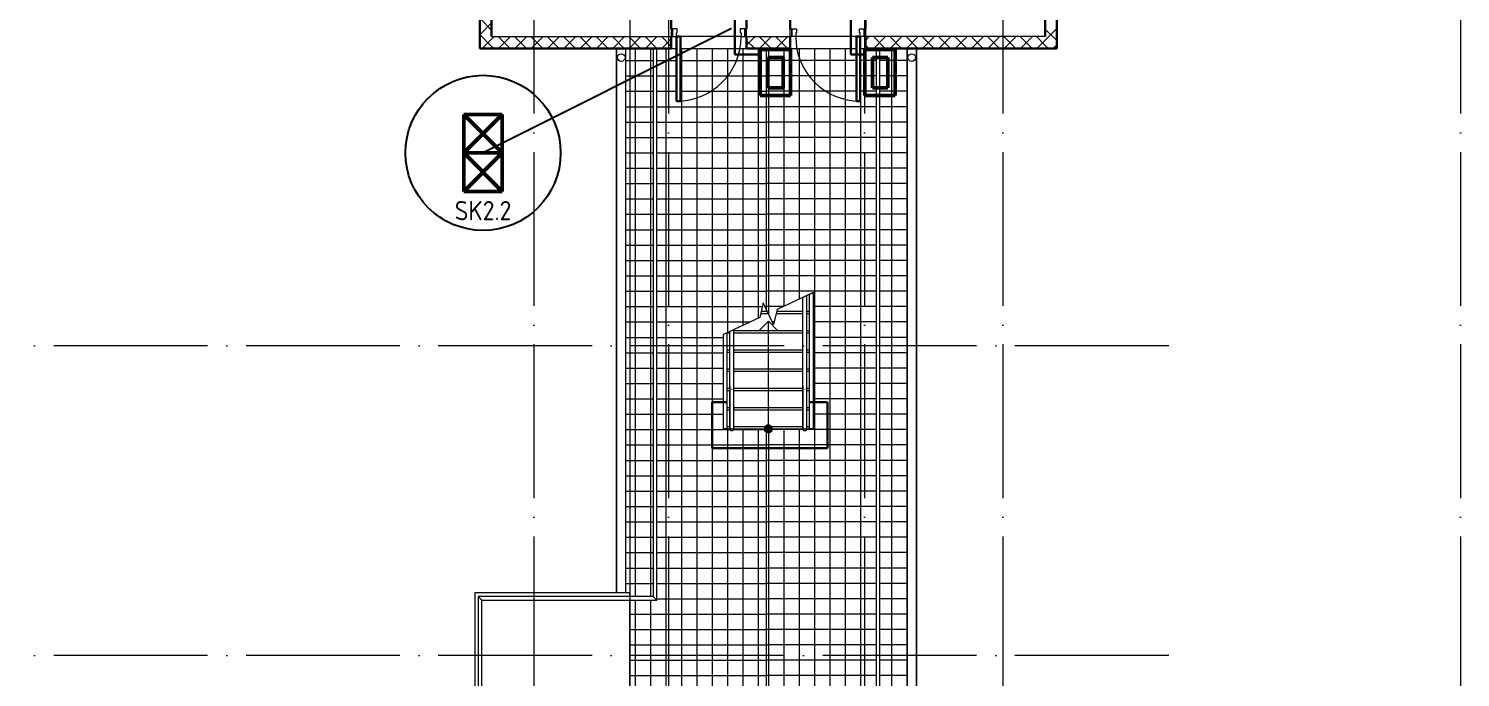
# Model space of a CAD drawing. Header units: millimetres. Extents: x -325553 to 627452, y -28539 to 738858.
# Drawn here: x 125595 to 144217, y 174636 to 183073 of the extents above; entities that cross this region are included whole.
import ezdxf

# ---------------------------------------------------------------- set-up
doc = ezdxf.new("R2010")
doc.units = ezdxf.units.MM
doc.set_wipeout_variables(frame=1)
doc.linetypes.add('ADSK_Линия сетки', pattern=[25, 20, -2.5, 0, -2.5])
doc.linetypes.add('штриховаяX2', pattern=[1.5, 1, -0.5])
for name, color, linetype, lineweight in [('RC-Линии_связи-Адресные', 5, 'Continuous', 30), ('Двери', 252, 'Continuous', 9), ('Крыша', 7, 'Continuous', 9), ('Крыша штриховка', 7, 'Continuous', 9), ('Лестницы', 252, 'Continuous', 9), ('Линии', 7, 'Continuous', 9), ('Маркировка Не АУ', 7, 'Continuous', 25), ('НО СКУД', 7, 'Continuous', 50), ('Ограждение', 252, 'Continuous', 9), ('Оси', 252, 'Continuous', 9), ('Перекрытие', 252, 'Continuous', 18), ('СКУД', 1, 'Continuous', 30), ('Стены внутренние', 7, 'Continuous', 18), ('Стены штриховка', 7, 'Continuous', 9), ('Стрелки вверх', 7, 'Continuous', 18)]:
    doc.layers.add(name, color=color, linetype=linetype, lineweight=lineweight)
doc.styles.add('ISOCPEUR', font='isocpeur.ttf', dxfattribs={"width": 0.9, "height": 350})

# ---------------------------------------------------------------- blocks, each defined once
blk = doc.blocks.new('2 этаж')
at = {"layer": 'Стрелки вверх', "true_color": 0x636466}
h = blk.add_hatch(color=251, dxfattribs=at)
edge = h.paths.add_edge_path()
edge.add_arc((134476, 7609), 50, 0, 360)
blk.add_hatch(color=251, dxfattribs=at).paths.add_polyline_path([(134476, 7559), (134503, 7567), (134521, 7588), (134525, 7616), (134514, 7641), (134490, 7657), (134462, 7657), (134438, 7641), (134427, 7616), (134431, 7588), (134449, 7567)])
at = {"layer": 'Двери', "color": 251, "true_color": 0x636466}
for p, q in [((133231, 12811), (133211, 12811)), ((133211, 12811), (133211, 12711)), ((133211, 12711), (133231, 12711)), ((133231, 12811), (133231, 12711)), ((133291, 12811), (133231, 12811)), ((133231, 12711), (133231, 12811)), ((133231, 12711), (133281, 12711)), ((133281, 12711), (133281, 12761)), ((133281, 12761), (133291, 12761)), ((133291, 12761), (133291, 12811)), ((134171, 12811), (134111, 12811)), ((134111, 12811), (134111, 12761)), ((134111, 12761), (134121, 12761)), ((134121, 12761), (134121, 12711)), ((134121, 12711), (134171, 12711)), ((134171, 12711), (134171, 12811)), ((134171, 12811), (134171, 12711)), ((134191, 12811), (134171, 12811)), ((134171, 12711), (134191, 12711)), ((134191, 12711), (134191, 12811)), ((134761, 12811), (134781, 12811)), ((134761, 12711), (134761, 12811)), ((134781, 12711), (134761, 12711)), ((134781, 12711), (134781, 12811)), ((134781, 12811), (134841, 12811)), ((134781, 12811), (134781, 12711)), ((134831, 12711), (134781, 12711)), ((134831, 12761), (134831, 12711)), ((134841, 12761), (134831, 12761)), ((134841, 12811), (134841, 12761)), ((135661, 12811), (135721, 12811)), ((135661, 12761), (135661, 12811)), ((135671, 12761), (135661, 12761)), ((135671, 12711), (135671, 12761)), ((135721, 12711), (135671, 12711)), ((135721, 12811), (135721, 12711)), ((135721, 12711), (135721, 12811)), ((135721, 12811), (135741, 12811)), ((135741, 12711), (135721, 12711)), ((135741, 12811), (135741, 12711))]:
    blk.add_line(p, q, dxfattribs=at)
at = {"layer": 'Двери', "color": 251, "lineweight": 30, "true_color": 0x636466}
for p, q in [((133331, 12711), (133281, 12711)), ((133281, 12711), (133281, 11871)), ((133331, 11871), (133331, 12711)), ((135621, 11871), (135621, 12711)), ((135621, 12711), (135671, 12711)), ((135671, 12711), (135671, 11871)), ((133281, 11871), (133331, 11871)), ((135671, 11871), (135621, 11871))]:
    blk.add_line(p, q, dxfattribs=at)
at = {"layer": 'Двери', "color": 251, "true_color": 0x636466}
for centre, start, end in [((133281, 12711), 270, 0), ((135671, 12711), 180, 270)]:
    blk.add_arc(centre, 840, start, end, dxfattribs=at)
at = {"layer": 'Крыша', "color": 251, "true_color": 0x636466}
for p, q in [((132499, 12559), (132499, 5475)), ((132501, 5475), (132501, 12559)), ((132622, 5475), (132622, 12559)), ((132624, 5475), (132624, 12559)), ((133211, 12559), (133281, 12559)), ((133331, 12559), (134191, 12559)), ((134451, 9162), (134451, 12559)), ((134761, 12559), (135621, 12559)), ((135671, 12559), (135741, 12559)), ((136278, 12559), (136278, 1863)), ((136280, 12559), (136280, 1865)), ((136401, 12559), (136401, 1986)), ((136403, 1988), (136403, 12559)), ((134451, -3137), (134451, 7609))]:
    blk.add_line(p, q, dxfattribs=at)
at = {"layer": 'Крыша штриховка', "color": 251, "linetype": 'Continuous', "true_color": 0x636466}
for p, q in [((132744, 12559), (132744, 5430)), ((132944, 12559), (132944, 5430)), ((133144, 12559), (133144, -3137)), ((133344, 12559), (133344, -3137)), ((133544, 12559), (133544, -3137)), ((133744, 12559), (133744, -3137)), ((133944, 12559), (133944, 8861)), ((134144, 12559), (134144, 8954)), ((134344, 12559), (134344, 9047)), ((134480, 9100), (134480, 12559)), ((134680, 9204), (134680, 12559)), ((134880, 9297), (134880, 12559)), ((135080, 1111), (135080, 12559)), ((135280, 1236), (135280, 12559)), ((135480, 1362), (135480, 12559)), ((135680, 1487), (135680, 12559)), ((136080, 1738), (136080, 12559)), ((132624, 12400), (132976, 12400)), ((133026, 12400), (133281, 12400)), ((133331, 12400), (134451, 12400)), ((135621, 12400), (134451, 12400)), ((135876, 12400), (135671, 12400)), ((136278, 12400), (135926, 12400)), ((132624, 12200), (132976, 12200)), ((133026, 12200), (133281, 12200)), ((133331, 12200), (134451, 12200)), ((135621, 12200), (134451, 12200)), ((135876, 12200), (135671, 12200)), ((136278, 12200), (135926, 12200)), ((132624, 12000), (132976, 12000)), ((133026, 12000), (133281, 12000)), ((133331, 12000), (134451, 12000)), ((135621, 12000), (134451, 12000)), ((135876, 12000), (135671, 12000)), ((136278, 12000), (135926, 12000)), ((132624, 11800), (132976, 11800)), ((133026, 11800), (134451, 11800)), ((135876, 11800), (134451, 11800)), ((136278, 11800), (135926, 11800)), ((132624, 11600), (132976, 11600)), ((133026, 11600), (134451, 11600)), ((135876, 11600), (134451, 11600)), ((136278, 11600), (135926, 11600)), ((132624, 11400), (132976, 11400)), ((133026, 11400), (134451, 11400)), ((135876, 11400), (134451, 11400)), ((136278, 11400), (135926, 11400)), ((132624, 11200), (132976, 11200)), ((133026, 11200), (134451, 11200)), ((135876, 11200), (134451, 11200)), ((136278, 11200), (135926, 11200)), ((132624, 11000), (132976, 11000)), ((133026, 11000), (134451, 11000)), ((135876, 11000), (134451, 11000)), ((136278, 11000), (135926, 11000)), ((132624, 10800), (132976, 10800)), ((133026, 10800), (134451, 10800)), ((135876, 10800), (134451, 10800)), ((136278, 10800), (135926, 10800)), ((132624, 10600), (132976, 10600)), ((133026, 10600), (134451, 10600)), ((135876, 10600), (134451, 10600)), ((136278, 10600), (135926, 10600)), ((132624, 10400), (132976, 10400)), ((133026, 10400), (134451, 10400)), ((135876, 10400), (134451, 10400)), ((136278, 10400), (135926, 10400)), ((132624, 10200), (132976, 10200)), ((133026, 10200), (134451, 10200)), ((135876, 10200), (134451, 10200)), ((136278, 10200), (135926, 10200)), ((132624, 10000), (132976, 10000)), ((133026, 10000), (134451, 10000)), ((135876, 10000), (134451, 10000)), ((136278, 10000), (135926, 10000)), ((132624, 9800), (132976, 9800)), ((133026, 9800), (134451, 9800)), ((135876, 9800), (134451, 9800)), ((136278, 9800), (135926, 9800)), ((132624, 9600), (132976, 9600)), ((133026, 9600), (134451, 9600)), ((135876, 9600), (134451, 9600)), ((136278, 9600), (135926, 9600)), ((132624, 9400), (132976, 9400)), ((133026, 9400), (134451, 9400)), ((135876, 9400), (134451, 9400)), ((136278, 9400), (135926, 9400)), ((132624, 9200), (132976, 9200)), ((133026, 9200), (134398, 9200)), ((134433, 9200), (134451, 9200)), ((134673, 9200), (134451, 9200)), ((135876, 9200), (135061, 9200)), ((136278, 9200), (135926, 9200)), ((132624, 9000), (132976, 9000)), ((133026, 9000), (134244, 9000)), ((134550, 9000), (134526, 9000)), ((135876, 9000), (135061, 9000)), ((136278, 9000), (135926, 9000)), ((132624, 8800), (132976, 8800)), ((133026, 8800), (133891, 8800)), ((135876, 8800), (135061, 8800)), ((136278, 8800), (135926, 8800)), ((132624, 8600), (132976, 8600)), ((133026, 8600), (133891, 8600)), ((135876, 8600), (135061, 8600)), ((136278, 8600), (135926, 8600)), ((132624, 8400), (132976, 8400)), ((133026, 8400), (133891, 8400)), ((135876, 8400), (135061, 8400)), ((136278, 8400), (135926, 8400)), ((132624, 8200), (132976, 8200)), ((133025, 8200), (133891, 8200)), ((135876, 8200), (135061, 8200)), ((136278, 8200), (135926, 8200)), ((132624, 8000), (132976, 8000)), ((133025, 8000), (133891, 8000)), ((135876, 8000), (135061, 8000)), ((136278, 8000), (135926, 8000)), ((132624, 7800), (132976, 7800)), ((133025, 7800), (133891, 7800)), ((135876, 7800), (135061, 7800)), ((136278, 7800), (135926, 7800)), ((132624, 7600), (132976, 7600)), ((133025, 7600), (133979, 7600)), ((133944, 7609), (133944, -3137)), ((134023, 7600), (134451, 7600)), ((134144, 7608), (134144, -3137)), ((134344, 7608), (134344, -3137)), ((134929, 7600), (134451, 7600)), ((134480, 734), (134480, 7609)), ((134680, 860), (134680, 7609)), ((134880, 985), (134880, 7609)), ((135876, 7600), (134973, 7600)), ((136278, 7600), (135926, 7600)), ((132624, 7400), (132976, 7400)), ((133025, 7400), (134451, 7400)), ((135876, 7400), (134451, 7400)), ((136278, 7400), (135926, 7400)), ((132624, 7200), (132976, 7200)), ((133025, 7200), (134451, 7200)), ((135876, 7200), (134451, 7200)), ((136278, 7200), (135926, 7200)), ((132624, 7000), (132976, 7000)), ((133025, 7000), (134451, 7000)), ((135876, 7000), (134451, 7000)), ((136278, 7000), (135926, 7000)), ((132624, 6800), (132976, 6800)), ((133025, 6800), (134451, 6800)), ((135876, 6800), (134451, 6800)), ((136278, 6800), (135926, 6800)), ((132624, 6600), (132976, 6600)), ((133025, 6600), (134451, 6600)), ((135876, 6600), (134451, 6600)), ((136278, 6600), (135926, 6600)), ((132624, 6400), (132976, 6400)), ((133025, 6400), (134451, 6400)), ((135876, 6400), (134451, 6400)), ((136278, 6400), (135926, 6400)), ((132624, 6200), (132976, 6200)), ((133025, 6200), (134451, 6200)), ((135876, 6200), (134451, 6200)), ((136278, 6200), (135926, 6200)), ((132624, 6000), (132976, 6000)), ((133025, 6000), (134451, 6000)), ((135876, 6000), (134451, 6000)), ((136278, 6000), (135926, 6000)), ((132624, 5800), (132976, 5800)), ((133025, 5800), (134451, 5800)), ((135876, 5800), (134451, 5800)), ((136278, 5800), (135926, 5800)), ((132624, 5600), (132976, 5600)), ((133025, 5600), (134451, 5600)), ((135876, 5600), (134451, 5600)), ((136278, 5600), (135926, 5600)), ((133025, 5400), (134451, 5400)), ((135876, 5400), (134451, 5400)), ((136278, 5400), (135926, 5400)), ((132744, 5380), (132744, 3792)), ((132944, 5380), (132944, 3791)), ((132673, 5200), (134451, 5200)), ((135876, 5200), (134451, 5200)), ((136278, 5200), (135926, 5200)), ((132673, 5000), (134451, 5000)), ((135876, 5000), (134451, 5000)), ((136278, 5000), (135926, 5000)), ((132673, 4800), (134451, 4800)), ((135876, 4800), (134451, 4800)), ((136278, 4800), (135926, 4800)), ((132673, 4600), (134451, 4600)), ((135876, 4600), (134451, 4600)), ((136278, 4600), (135926, 4600)), ((132673, 4400), (134451, 4400)), ((135876, 4400), (134451, 4400)), ((136278, 4400), (135926, 4400))]:
    blk.add_line(p, q, dxfattribs=at)
at = {"layer": 'Лестницы', "color": 251, "true_color": 0x636466}
for p, q in [((135051, 9377), (134589, 9162)), ((135051, 9373), (135051, 9377)), ((134410, 9250), (134363, 9056)), ((134383, 9139), (134462, 9139)), ((134542, 8967), (134410, 9250)), ((134589, 9162), (134542, 8967)), ((134584, 9139), (134926, 9139)), ((134976, 9139), (135011, 9139)), ((134363, 9056), (133901, 8841)), ((134376, 9109), (134476, 9109)), ((134576, 9109), (134926, 9109)), ((134976, 9109), (135011, 9109)), ((133941, 8859), (133976, 8859)), ((134026, 8889), (134926, 8889)), ((134026, 8859), (134926, 8859)), ((134976, 8889), (135011, 8889)), ((134976, 8859), (135011, 8859)), ((133941, 8639), (133976, 8639)), ((133941, 8609), (133976, 8609)), ((134026, 8639), (134926, 8639)), ((134026, 8609), (134926, 8609)), ((134976, 8639), (135011, 8639)), ((134976, 8609), (135011, 8609)), ((133941, 8389), (133976, 8389)), ((134026, 8389), (134926, 8389)), ((134976, 8389), (135011, 8389)), ((133941, 8359), (133976, 8359)), ((134026, 8359), (134926, 8359)), ((134976, 8359), (135011, 8359)), ((133941, 8139), (133976, 8139)), ((133941, 8109), (133976, 8109)), ((134026, 8139), (134926, 8139)), ((134026, 8109), (134926, 8109)), ((134976, 8139), (135011, 8139)), ((134976, 8109), (135011, 8109)), ((133941, 7889), (133976, 7889)), ((133941, 7859), (133976, 7859)), ((134026, 7889), (134926, 7889)), ((134026, 7859), (134926, 7859)), ((134976, 7889), (135011, 7889)), ((134976, 7859), (135011, 7859)), ((133941, 7639), (133976, 7639)), ((134026, 7639), (134926, 7639)), ((134976, 7639), (135011, 7639)), ((133941, 7609), (133976, 7609)), ((134026, 7609), (134926, 7609)), ((134976, 7609), (135011, 7609))]:
    blk.add_line(p, q, dxfattribs=at)
at = {"layer": 'Линии', "color": 251, "lineweight": 18, "ltscale": 100, "true_color": 0x636466}
blk.add_line((132676, 13011), (132676, -2549), dxfattribs=at)
at = {"layer": 'Линии', "color": 251, "lineweight": 30, "ltscale": 100, "true_color": 0x636466}
for p, q in [((133746, 7959), (133746, 7359)), ((133746, 7959), (133926, 7959)), ((135246, 7959), (135021, 7959)), ((135246, 7359), (135246, 7959)), ((133746, 7359), (135246, 7359))]:
    blk.add_line(p, q, dxfattribs=at)
at = {"layer": 'Линии', "color": 251, "lineweight": 18, "true_color": 0x636466}
for centre in [(132562, 12439), (136341, 12439)]:
    blk.add_circle(centre, 50, dxfattribs=at)
at = {"layer": 'Ограждение', "color": 251, "true_color": 0x636466}
for p, q in [((132976, 12559), (132976, 5431)), ((133026, 5381), (133026, 12559)), ((135876, 12559), (135876, 1626)), ((135926, 1626), (135926, 12559)), ((134976, 9342), (134926, 9319)), ((134926, 7609), (134926, 9319)), ((134976, 7609), (134976, 9342)), ((135051, 9377), (135011, 9358)), ((135051, 9377), (135011, 9358)), ((135011, 7609), (135011, 9358)), ((135049, 9376), (135024, 9364)), ((135024, 9363), (135024, 9364)), ((135049, 9372), (135049, 9376)), ((135061, 9377), (135051, 9377)), ((135061, 9377), (135051, 9377)), ((135061, 7609), (135061, 9377)), ((133901, 8841), (133891, 8841)), ((133901, 8841), (133891, 8841)), ((133891, 7609), (133891, 8841)), ((133941, 8859), (133901, 8841)), ((133941, 8859), (133901, 8841)), ((133941, 7609), (133941, 8859)), ((134026, 8899), (133976, 8876)), ((133976, 7609), (133976, 8876)), ((134026, 7609), (134026, 8899)), ((133976, 8163), (133976, 7609)), ((134004, 8122), (133998, 8122)), ((134026, 7609), (134026, 8163)), ((134926, 8163), (134926, 7609)), ((134954, 8122), (134948, 8122)), ((134976, 7609), (134976, 8163)), ((133941, 7609), (133891, 7609)), ((133976, 7609), (134026, 7609)), ((134926, 7609), (134976, 7609)), ((135061, 7609), (135011, 7609)), ((130701, 5431), (130701, 3728)), ((132977, 5430), (130701, 5430)), ((130702, 5430), (130701, 5430)), ((130708, 5423), (130713, 5418)), ((130713, 5418), (130719, 5412)), ((130719, 5412), (130726, 5405)), ((130751, 3728), (130751, 5381)), ((130751, 5380), (133027, 5380)), ((133026, 5381), (133025, 5382))]:
    blk.add_line(p, q, dxfattribs=at)
at = {"layer": 'Ограждение', "color": 251, "true_color": 0x636466, "flags": 128}
for points in [[(133976, 7624), (133976, 7623), (133976, 7622), (133976, 7620), (133976, 7619), (133976, 7618), (133976, 7617), (133976, 7617), (133976, 7616), (133976, 7615), (133976, 7614), (133976, 7613), (133976, 7613), (133976, 7612), (133976, 7611), (133976, 7611), (133976, 7611), (133976, 7610), (133976, 7610), (133976, 7610), (133976, 7609), (133976, 7609), (133976, 7609), (133976, 7609)], [(133976, 7609), (133976, 7609), (133976, 7609), (133976, 7610), (133976, 7610), (133976, 7610), (133976, 7611), (133976, 7611), (133976, 7611), (133976, 7612)], [(134001, 7584), (134000, 7584), (133999, 7584), (133998, 7584), (133997, 7584), (133996, 7585), (133995, 7585), (133994, 7585), (133993, 7585), (133992, 7586), (133991, 7586), (133990, 7586), (133989, 7587), (133989, 7587), (133988, 7588), (133987, 7588), (133986, 7589), (133985, 7590), (133985, 7590), (133984, 7591), (133983, 7592), (133982, 7592), (133982, 7593), (133981, 7594), (133981, 7595), (133980, 7596), (133979, 7596), (133979, 7597), (133979, 7598), (133978, 7599), (133978, 7600), (133977, 7601), (133977, 7602), (133977, 7603), (133977, 7604), (133976, 7605), (133976, 7606), (133976, 7607), (133976, 7608), (133976, 7609), (133976, 7609)], [(134003, 7609), (134001, 7609), (133999, 7609)], [(134026, 7609), (134026, 7608), (134026, 7607), (134026, 7606), (134026, 7605), (134026, 7604), (134025, 7603), (134025, 7602), (134025, 7601), (134024, 7600), (134024, 7599), (134024, 7598), (134023, 7598), (134023, 7597), (134022, 7596), (134022, 7595), (134021, 7594), (134020, 7593), (134020, 7593), (134019, 7592), (134018, 7591), (134018, 7590), (134017, 7590), (134016, 7589), (134015, 7589), (134015, 7588), (134014, 7588), (134013, 7587), (134012, 7587), (134011, 7586), (134010, 7586), (134009, 7585), (134008, 7585), (134007, 7585), (134006, 7585), (134005, 7584), (134004, 7584), (134003, 7584), (134002, 7584), (134001, 7584), (134001, 7584)], [(134026, 7609), (134026, 7609), (134026, 7609), (134026, 7609), (134026, 7610), (134026, 7610), (134026, 7610), (134026, 7611), (134026, 7611), (134026, 7611), (134026, 7612), (134026, 7613), (134026, 7613), (134026, 7614), (134026, 7615), (134026, 7616), (134026, 7616), (134026, 7617), (134026, 7618), (134026, 7619), (134026, 7620), (134026, 7622), (134026, 7623), (134026, 7624), (134026, 7624)], [(134026, 7612), (134026, 7611), (134026, 7611), (134026, 7610), (134026, 7610), (134026, 7610), (134026, 7609), (134026, 7609), (134026, 7609), (134026, 7609)], [(134926, 7624), (134926, 7623), (134926, 7622), (134926, 7620), (134926, 7619), (134926, 7618), (134926, 7617), (134926, 7617), (134926, 7616), (134926, 7615), (134926, 7614), (134926, 7613), (134926, 7613), (134926, 7612), (134926, 7611), (134926, 7611), (134926, 7611), (134926, 7610), (134926, 7610), (134926, 7610), (134926, 7609), (134926, 7609), (134926, 7609), (134926, 7609)], [(134926, 7609), (134926, 7609), (134926, 7609), (134926, 7610), (134926, 7610), (134926, 7610), (134926, 7611), (134926, 7611), (134926, 7611), (134926, 7612)], [(134951, 7584), (134950, 7584), (134949, 7584), (134948, 7584), (134947, 7584), (134946, 7585), (134945, 7585), (134944, 7585), (134943, 7585), (134942, 7586), (134941, 7586), (134940, 7586), (134939, 7587), (134939, 7587), (134938, 7588), (134937, 7588), (134936, 7589), (134935, 7590), (134935, 7590), (134934, 7591), (134933, 7592), (134932, 7592), (134932, 7593), (134931, 7594), (134931, 7595), (134930, 7596), (134929, 7596), (134929, 7597), (134929, 7598), (134928, 7599), (134928, 7600), (134927, 7601), (134927, 7602), (134927, 7603), (134927, 7604), (134926, 7605), (134926, 7606), (134926, 7607), (134926, 7608), (134926, 7609), (134926, 7609)], [(134953, 7609), (134951, 7609), (134949, 7609)], [(134976, 7609), (134976, 7608), (134976, 7607), (134976, 7606), (134976, 7605), (134976, 7604), (134975, 7603), (134975, 7602), (134975, 7601), (134974, 7600), (134974, 7599), (134974, 7598), (134973, 7598), (134973, 7597), (134972, 7596), (134972, 7595), (134971, 7594), (134970, 7593), (134970, 7593), (134969, 7592), (134968, 7591), (134968, 7590), (134967, 7590), (134966, 7589), (134965, 7589), (134965, 7588), (134964, 7588), (134963, 7587), (134962, 7587), (134961, 7586), (134960, 7586), (134959, 7585), (134958, 7585), (134957, 7585), (134956, 7585), (134955, 7584), (134954, 7584), (134953, 7584), (134952, 7584), (134951, 7584), (134951, 7584)], [(134976, 7609), (134976, 7609), (134976, 7609), (134976, 7609), (134976, 7610), (134976, 7610), (134976, 7610), (134976, 7611), (134976, 7611), (134976, 7611), (134976, 7612), (134976, 7613), (134976, 7613), (134976, 7614), (134976, 7615), (134976, 7616), (134976, 7616), (134976, 7617), (134976, 7618), (134976, 7619), (134976, 7620), (134976, 7622), (134976, 7623), (134976, 7624), (134976, 7624)], [(134976, 7612), (134976, 7611), (134976, 7611), (134976, 7610), (134976, 7610), (134976, 7610), (134976, 7609), (134976, 7609), (134976, 7609), (134976, 7609)], [(130701, 5431), (130702, 5430), (130704, 5427), (130708, 5423)], [(130751, 5380), (130750, 5381), (130748, 5384), (130744, 5388), (130738, 5393), (130732, 5399), (130726, 5405)], [(133001, 5405), (132995, 5412), (132989, 5418), (132983, 5423), (132979, 5427), (132977, 5430), (132976, 5431)], [(133001, 5405), (133007, 5399), (133014, 5393), (133019, 5388), (133023, 5384), (133026, 5381), (133027, 5380)]]:
    blk.add_lwpolyline(points, dxfattribs=at)
at = {"layer": 'Ограждение', "color": 251, "true_color": 0x636466}
for centre, start_param, end_param in [((134001, 7624), 4.637809, 4.712389), ((134001, 7624), 4.712389, 4.786969), ((134951, 7624), 4.637809, 4.712389), ((134951, 7624), 4.712389, 4.786969)]:
    blk.add_ellipse(centre, major_axis=(25, 0), ratio=0.605083, start_param=start_param, end_param=end_param, dxfattribs=at)
at = {"layer": 'Оси', "color": 251, "linetype": 'ADSK_Линия сетки', "ltscale": 100, "true_color": 0x636466}
for p, q in [((131426, 33711), (131426, -32265)), ((133176, 33711), (133176, -32265)), ((135726, 33711), (135726, -32265)), ((137526, 33711), (137526, -32265)), ((143476, 33711), (143476, -30995)), ((139683, 8691), (93566, 8691)), ((139683, 4661), (93604, 4661))]:
    blk.add_line(p, q, dxfattribs=at)
at = {"layer": 'Перекрытие', "color": 251, "ltscale": 100, "true_color": 0x636466}
for p, q in [((132673, 5475), (130656, 5475)), ((130656, 5475), (130656, 4028)), ((132673, 5430), (132673, 5475)), ((132673, 3792), (132673, 5380))]:
    blk.add_line(p, q, dxfattribs=at)
at = {"layer": 'Стены внутренние', "color": 251, "lineweight": 30, "true_color": 0x636466}
for p, q in [((130724, 14491), (130724, 12559)), ((138228, 12559), (138228, 14491)), ((130876, 12711), (130876, 13261)), ((133211, 12811), (133211, 13261)), ((134191, 12811), (134191, 13261)), ((134761, 12811), (134761, 13261)), ((135741, 12811), (135741, 13261)), ((138076, 12711), (138076, 13261)), ((133211, 12559), (133211, 12711)), ((134191, 12559), (134191, 12711)), ((134761, 12559), (134761, 12711)), ((135741, 12559), (135741, 12711)), ((130724, 12559), (133211, 12559)), ((134191, 12559), (134761, 12559)), ((135741, 12559), (138228, 12559))]:
    blk.add_line(p, q, dxfattribs=at)
at = {"layer": 'Стены внутренние', "color": 251, "linetype": 'Continuous', "lineweight": 9, "true_color": 0x636466}
for p, q in [((130876, 12797), (130726, 12947)), ((130726, 12739), (130876, 12889)), ((130876, 12585), (130726, 12735)), ((130759, 12561), (130876, 12677)), ((130876, 12677), (130909, 12711)), ((131113, 12561), (130963, 12711)), ((130972, 12561), (131122, 12711)), ((131325, 12561), (131175, 12711)), ((131184, 12561), (131334, 12711)), ((131537, 12561), (131387, 12711)), ((131396, 12561), (131546, 12711)), ((131749, 12561), (131599, 12711)), ((131608, 12561), (131758, 12711)), ((131961, 12561), (131811, 12711)), ((131820, 12561), (131970, 12711)), ((132173, 12561), (132023, 12711)), ((132032, 12561), (132182, 12711)), ((132386, 12561), (132236, 12711)), ((132244, 12561), (132394, 12711)), ((132598, 12561), (132448, 12711)), ((132456, 12561), (132606, 12711)), ((132810, 12561), (132660, 12711)), ((132669, 12561), (132819, 12711)), ((133022, 12561), (132872, 12711)), ((132881, 12561), (133031, 12711)), ((133209, 12586), (133084, 12711)), ((133093, 12561), (133209, 12677)), ((134193, 12600), (134304, 12711)), ((134507, 12561), (134357, 12711)), ((134366, 12561), (134516, 12711)), ((134719, 12561), (134569, 12711)), ((134578, 12561), (134728, 12711)), ((135743, 12665), (135788, 12711)), ((135992, 12561), (135842, 12711)), ((135851, 12561), (136001, 12711)), ((136204, 12561), (136054, 12711)), ((136063, 12561), (136213, 12711)), ((136416, 12561), (136266, 12711)), ((136275, 12561), (136425, 12711)), ((136628, 12561), (136478, 12711)), ((136487, 12561), (136637, 12711)), ((136840, 12561), (136690, 12711)), ((136699, 12561), (136849, 12711)), ((137052, 12561), (136902, 12711)), ((136911, 12561), (137061, 12711)), ((137265, 12561), (137115, 12711)), ((137123, 12561), (137273, 12711)), ((137477, 12561), (137327, 12711)), ((137335, 12561), (137485, 12711)), ((137689, 12561), (137539, 12711)), ((137548, 12561), (137698, 12711)), ((137901, 12561), (137751, 12711)), ((137760, 12561), (137910, 12711)), ((138076, 12598), (137963, 12711)), ((137972, 12561), (138076, 12665)), ((138076, 12665), (138226, 12815)), ((138226, 12660), (138076, 12810)), ((138228, 12698), (138226, 12701)), ((130901, 12561), (130876, 12585)), ((131269, 12559), (131268, 12561)), ((131480, 12561), (131479, 12559)), ((132325, 12559), (132324, 12561)), ((132677, 12559), (132676, 12561)), ((132888, 12561), (132887, 12559)), ((133209, 12573), (133211, 12573)), ((134295, 12561), (134193, 12662)), ((135741, 12573), (135743, 12573)), ((135780, 12561), (135743, 12597)), ((136548, 12559), (136547, 12561)), ((137604, 12559), (137603, 12561)), ((137956, 12559), (137955, 12560)), ((138113, 12561), (138076, 12598)), ((138184, 12561), (138226, 12603))]:
    blk.add_line(p, q, dxfattribs=at)
at = {"layer": 'Стены внутренние', "color": 251, "true_color": 0x636466}
for p, q in [((130876, 12711), (133211, 12711)), ((134121, 12711), (133331, 12711)), ((134191, 12711), (134761, 12711)), ((135621, 12711), (134831, 12711)), ((138076, 12711), (135741, 12711))]:
    blk.add_line(p, q, dxfattribs=at)
at = {"layer": 'Стены штриховка', "color": 251, "true_color": 0x636466}
for p, q in [((130726, 12559), (130726, 14489)), ((138226, 14489), (138226, 12559)), ((133209, 12711), (133209, 12561)), ((134193, 12561), (134193, 12711)), ((134759, 12711), (134759, 12561)), ((135743, 12561), (135743, 12711)), ((133209, 12561), (130724, 12561)), ((134759, 12561), (134193, 12561)), ((138228, 12561), (135743, 12561))]:
    blk.add_line(p, q, dxfattribs=at)
at = {"layer": 'Стрелки вверх', "color": 251, "true_color": 0x636466}
for p, q in [((134476, 9009), (134351, 8884)), ((134476, 8859), (134476, 9009)), ((134476, 9009), (134601, 8884)), ((134476, 8609), (134476, 8859)), ((134476, 8359), (134476, 8609)), ((134476, 8109), (134476, 8359)), ((134476, 7859), (134476, 8109)), ((134476, 7609), (134476, 7859)), ((134438, 7641), (134427, 7616)), ((134462, 7657), (134438, 7641)), ((134490, 7657), (134462, 7657)), ((134514, 7641), (134490, 7657)), ((134525, 7616), (134514, 7641)), ((134427, 7616), (134431, 7588)), ((134431, 7588), (134449, 7567)), ((134449, 7567), (134476, 7559)), ((134476, 7559), (134503, 7567)), ((134503, 7567), (134521, 7588)), ((134521, 7588), (134525, 7616))]:
    blk.add_line(p, q, dxfattribs=at)
blk.add_circle((134476, 7609), 50, dxfattribs=at)
blk = doc.blocks.new('сс')
at = {"color": 1}
blk.add_wipeout([(449226, 14732), (448226, 14732), (448226, 15232), (449226, 15232)], dxfattribs=at).dxf.layer = 'НО СКУД'
at = {"layer": 'НО СКУД', "color": 1}
for p, q in [((448226, 15232), (449226, 15232)), ((448226, 14732), (448226, 15232)), ((448726, 15232), (448226, 14732)), ((448726, 14732), (448226, 15232)), ((448726, 15232), (448726, 14732)), ((449226, 15232), (448726, 14732)), ((449226, 14732), (448726, 15232)), ((449226, 15232), (449226, 14732)), ((449226, 14732), (448226, 14732))]:
    blk.add_line(p, q, dxfattribs=at)
at = {"layer": 'НО СКУД', "color": 1, "ltscale": 30}
blk.add_line((449226, 15232), (449226, 14732), dxfattribs=at)
blk = doc.blocks.new('считыватель')
at = {"layer": 'СКУД', "linetype": 'ByBlock', "lineweight": 50, "ltscale": 100}
for p, q in [((-165, -250), (-165, 250)), ((165, 250), (-165, 250)), ((-83, 163), (83, 163)), ((-83, -167), (-83, 163)), ((83, 163), (83, -167)), ((165, 250), (165, -250)), ((165, -250), (-165, -250)), ((83, -167), (-83, -167))]:
    blk.add_line(p, q, dxfattribs=at)

msp = doc.modelspace()

# ---------------------------------------------------------------- linework, layer by layer
at = {"layer": 'RC-Линии_связи-Адресные', "color": 4, "linetype": 'штриховаяX2', "ltscale": 2}
for points in [[(135098.8, 182735.4), (135098.8, 182735.4), (135098.8, 182735.4), (134779.6, 182735.4), (134779.6, 183940.5)], [(136460, 182735.4), (136460, 182735.4), (136460, 182735.4), (136288.5, 182735.4), (136288.5, 183940.5)]]:
    msp.add_lwpolyline(points, dxfattribs=at)

# ---------------------------------------------------------------- block references
msp.add_blockref('2 этаж', (740.6, 170258))
at = {"layer": 'СКУД', "xscale": 1.2, "yscale": 1.2, "zscale": 1.2}
for p in [(135307.7, 182503.7), (136669, 182503.7)]:
    msp.add_blockref('считыватель', p, dxfattribs=at)

# ---------------------------------------------------------------- next in the draw order: block references
at = {"layer": 'RC-Линии_связи-Адресные', "rotation": 90}
msp.add_blockref('сс', (146488.1, -267268.9), dxfattribs=at)

# ---------------------------------------------------------------- next in the draw order: texts
at = {"layer": 'Маркировка Не АУ', "insert": (131506, 180706), "char_height": 250, "width": 1035.25, "attachment_point": 5, "style": 'ISOCPEUR', "bg_fill": 3, "box_fill_scale": 1, "bg_fill_color": 256, "bg_fill_transparency": 0}
msp.add_mtext('SK2.2', dxfattribs=at)

# ---------------------------------------------------------------- next in the draw order: linework, layer by layer
at = {"color": 7}
msp.add_lwpolyline([(134737.9, 183073.2), (131505.8, 181457.1)], dxfattribs=at)
msp.add_circle((131505.8, 181457.1), 1008.8, dxfattribs=at)

doc.saveas('drawing.dxf')
